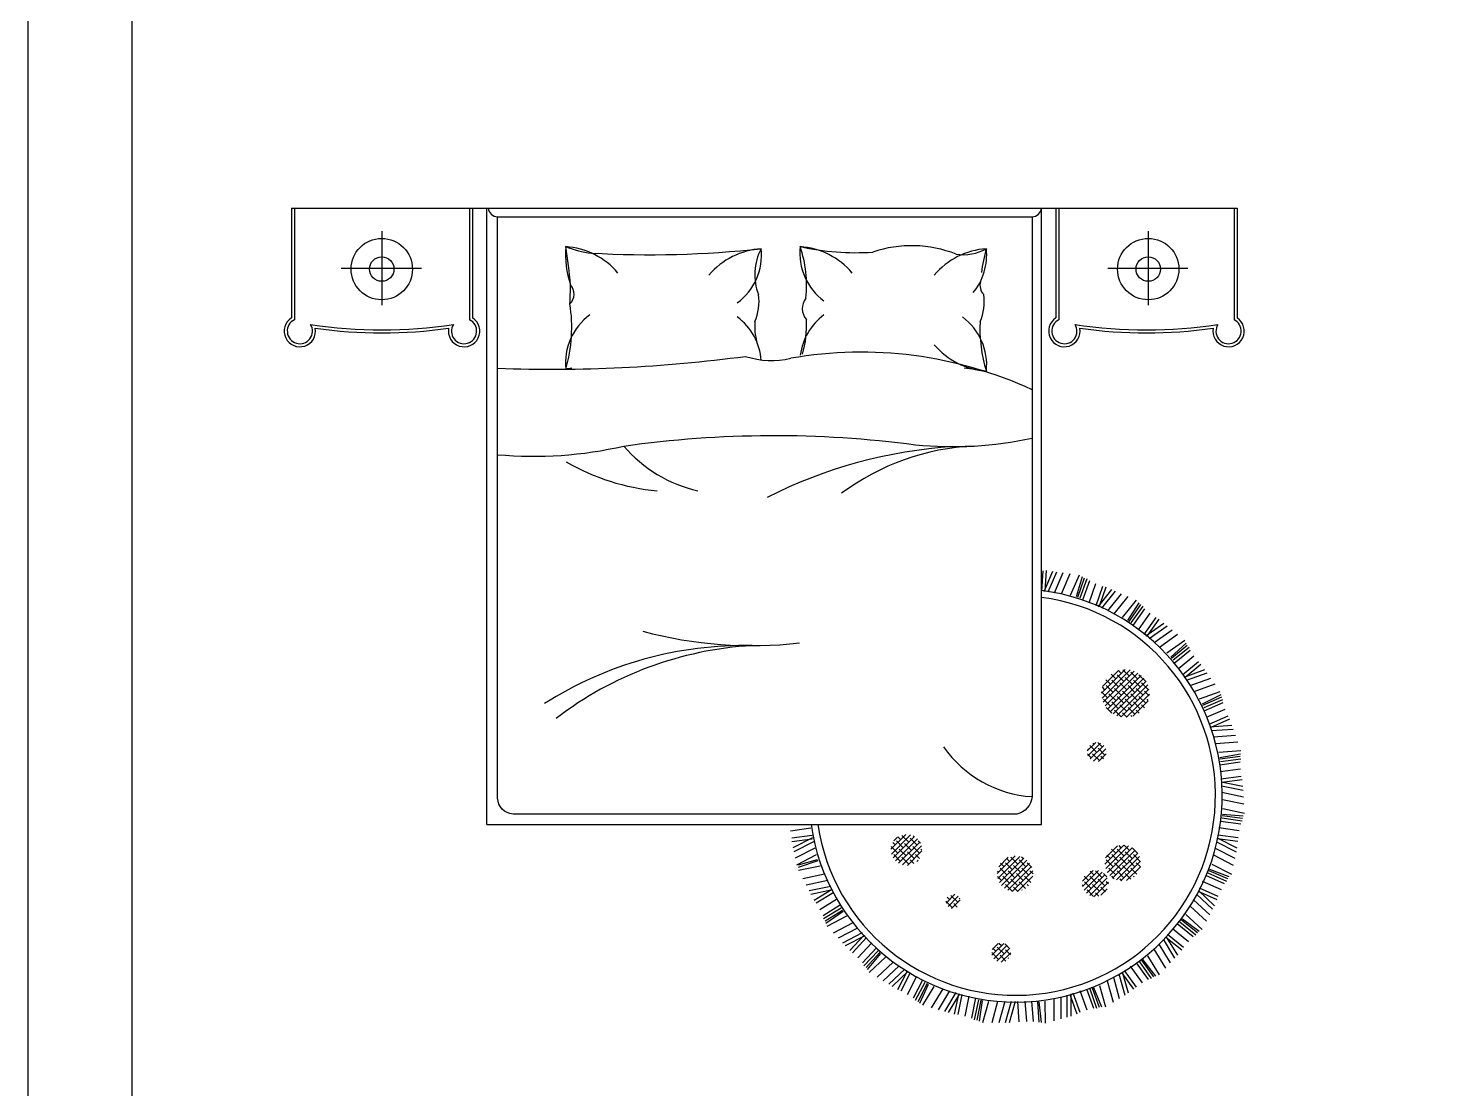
# Model space of a CAD drawing. Header units: inches. Extents: x 7.5 to 50, y 15.4 to 40.2.
# Drawn here: x 7.475 to 12.03, y 24.389 to 27.831 of the extents above; entities that cross this region are included whole.
import ezdxf

# ---------------------------------------------------------------- set-up
doc = ezdxf.new("R2010")
doc.units = ezdxf.units.IN
doc.header["$MEASUREMENT"] = 0
for name, color, linetype in [('02', 2, 'Continuous'), ('4', 4, 'Continuous'), ('8', 8, 'Continuous'), ('kadrbm', 4, 'Continuous')]:
    doc.layers.add(name, color=color, linetype=linetype)

# ---------------------------------------------------------------- blocks, each defined once
blk = doc.blocks.new('kadrbm')
at = {"layer": 'kadrbm', "color": 4}
blk.add_lwpolyline([(0, 0), (0, 24.7972), (21, 24.7972), (21, 0), (0, 0)], close=True, dxfattribs=at)
blk.add_lwpolyline([(20.6631, 0.3257), (20.6631, 24.4603), (0.3369, 24.4603), (0.3369, 0.3257), (20.6631, 0.3257)], dxfattribs=at)

msp = doc.modelspace()

# ---------------------------------------------------------------- hatches: boundary and pattern name
at = {"layer": '8'}
h = msp.add_hatch(dxfattribs=at)
h.set_pattern_fill('ANSI38', color=256, scale=0.1, style=0)
h.set_pattern_definition([(45, (7.105864, 19.311656), (-0.008838835, 0.008838835), []), (135, (7.105864, 19.311656), (-0.026516504, 0.008838835), [0.03125, -0.01875])])
h.paths.add_polyline_path([(10.375, 25.1648, 1), (10.2742, 25.1648, 1)])
h.paths.add_polyline_path([(10.4991, 24.998, 1), (10.4525, 24.998, 1)])
h.paths.add_polyline_path([(10.6632, 24.8313, 1), (10.6011, 24.8313, 1)])
h.paths.add_polyline_path([(10.6192, 25.0872, 1), (10.7355, 25.0872, 1)])
h.paths.add_polyline_path([(10.8948, 25.0562, 1), (10.9801, 25.0562, 1)])
h.paths.add_polyline_path([(11.0848, 25.1221, 1), (10.9684, 25.1221, 1)])
h.paths.add_polyline_path([(10.9732, 25.4823, 1), (10.9111, 25.4823, 1)])
h.paths.add_polyline_path([(11.1127, 25.6724, 1), (10.9577, 25.6724, 1)])

# ---------------------------------------------------------------- linework, layer by layer
at = {"layer": '02'}
for p, q in [((8.3389, 27.2471), (8.3389, 26.8848)), ((8.9071, 27.2471), (8.9071, 26.8848)), ((10.8192, 27.2471), (10.8192, 26.8848)), ((11.3875, 27.2471), (11.3875, 26.8848)), ((8.6223, 27.1721), (8.6223, 26.9317)), ((11.1091, 27.1721), (11.1091, 26.9317)), ((8.4907, 27.0519), (8.7513, 27.0519)), ((10.9776, 27.0519), (11.2381, 27.0519)), ((10.7671, 26.0706), (10.7629, 26.0043)), ((10.7712, 26.0033), (10.7996, 26.069)), ((10.7783, 26.0711), (10.7741, 26.0047)), ((10.7841, 26.0015), (10.8125, 26.0672)), ((10.8048, 25.9986), (10.8333, 26.0643)), ((10.8276, 25.9954), (10.856, 26.0611)), ((10.8573, 25.9912), (10.8857, 26.0569)), ((10.8952, 26.0507), (10.8757, 25.9859)), ((10.9015, 26.0468), (10.8796, 25.984)), ((10.9103, 26.0439), (10.8876, 25.9815)), ((10.9181, 26.0373), (10.8962, 25.9746)), ((10.9382, 26.0285), (10.9163, 25.9657)), ((10.9606, 26.0198), (10.9387, 25.957)), ((10.9464, 25.9538), (10.9915, 26.0095)), ((10.9715, 26.0172), (10.9495, 25.9545)), ((10.9583, 25.9486), (11.0034, 26.0042)), ((10.9775, 25.9402), (11.0226, 25.9958)), ((10.9985, 25.931), (11.0436, 25.9866)), ((11.026, 25.919), (11.0711, 25.9746)), ((11.0786, 25.966), (11.0423, 25.9089)), ((11.0836, 25.9605), (11.0456, 25.906)), ((11.0913, 25.9554), (11.0525, 25.9014)), ((11.097, 25.9469), (11.059, 25.8924)), ((11.114, 25.933), (11.076, 25.8785)), ((11.1332, 25.9186), (11.0952, 25.8641)), ((11.1017, 25.8589), (11.1602, 25.9003)), ((11.143, 25.9132), (11.1049, 25.8587)), ((11.1118, 25.8507), (11.1702, 25.8921)), ((11.128, 25.8374), (11.1864, 25.8788)), ((11.1458, 25.8229), (11.2042, 25.8643)), ((11.169, 25.8039), (11.2274, 25.8453)), ((11.2323, 25.835), (11.182, 25.7898)), ((11.2357, 25.8283), (11.1843, 25.7861)), ((11.2417, 25.8214), (11.1898, 25.7798)), ((11.2449, 25.8117), (11.1936, 25.7694)), ((11.2575, 25.7937), (11.2062, 25.7514)), ((11.2721, 25.7746), (11.2208, 25.7324)), ((11.2257, 25.7257), (11.2931, 25.7497)), ((11.2801, 25.7668), (11.2287, 25.7245)), ((11.2332, 25.715), (11.3006, 25.7391)), ((11.2452, 25.6978), (11.3126, 25.7219)), ((11.2584, 25.679), (11.3258, 25.7031)), ((11.2756, 25.6545), (11.343, 25.6786)), ((11.345, 25.6674), (11.2843, 25.6374)), ((11.3464, 25.6601), (11.2856, 25.6333)), ((11.3503, 25.6517), (11.2892, 25.6257)), ((11.3508, 25.6415), (11.29, 25.6147)), ((11.3581, 25.6208), (11.2973, 25.594)), ((11.367, 25.5985), (11.3062, 25.5717)), ((11.3091, 25.5639), (11.3805, 25.5689)), ((11.3726, 25.5888), (11.3117, 25.562)), ((11.3134, 25.5516), (11.3849, 25.5566)), ((11.3204, 25.5318), (11.3918, 25.5368)), ((11.328, 25.5101), (11.3994, 25.5152)), ((11.338, 25.4819), (11.4094, 25.4869)), ((11.4082, 25.4756), (11.3418, 25.4631)), ((11.4077, 25.4681), (11.3419, 25.4587)), ((11.4069, 25.4491), (11.3411, 25.4397)), ((11.4083, 25.4271), (11.3425, 25.4177)), ((11.4092, 25.4591), (11.3433, 25.4505)), ((11.4109, 25.4033), (11.3451, 25.3939)), ((11.3458, 25.3856), (11.4159, 25.3711)), ((11.3467, 25.3726), (11.4168, 25.3581)), ((11.4136, 25.3924), (11.3478, 25.383)), ((11.348, 25.3517), (11.4181, 25.3372)), ((11.3495, 25.3287), (11.4196, 25.3143)), ((11.4174, 25.2738), (11.35, 25.2797)), ((11.3515, 25.2988), (11.4216, 25.2844)), ((9.9486, 25.2271), (10.0145, 25.2358)), ((11.4044, 25.2271), (11.3385, 25.2358)), ((11.409, 25.2486), (11.3431, 25.2573)), ((11.4139, 25.2577), (11.3481, 25.2672)), ((11.4149, 25.2668), (11.349, 25.2755)), ((9.9526, 25.2035), (10.0185, 25.2122)), ((9.9529, 25.1923), (10.0188, 25.201)), ((10.0201, 25.204), (9.9564, 25.1711)), ((10.0227, 25.1913), (9.9591, 25.1584)), ((11.3303, 25.1913), (11.394, 25.1584)), ((11.333, 25.204), (11.3966, 25.1711)), ((11.4002, 25.1923), (11.3343, 25.201)), ((11.4005, 25.2035), (11.3346, 25.2122)), ((10.0271, 25.1707), (9.9635, 25.1379)), ((10.0318, 25.1483), (9.9682, 25.1154)), ((11.3213, 25.1483), (11.3849, 25.1154)), ((11.326, 25.1707), (11.3896, 25.1379)), ((9.9741, 25.1164), (10.036, 25.1341)), ((9.9745, 25.109), (10.0387, 25.1304)), ((10.045, 25.1123), (9.9749, 25.0976)), ((11.3675, 25.071), (11.3064, 25.0971)), ((11.3718, 25.077), (11.3085, 25.1009)), ((11.3151, 25.1189), (11.3787, 25.0861)), ((10.0587, 25.0856), (9.9886, 25.0709)), ((10.0692, 25.0652), (9.9991, 25.0505)), ((11.3467, 25.0356), (11.2856, 25.0618)), ((11.3569, 25.0551), (11.2958, 25.0812)), ((11.3641, 25.0624), (11.3033, 25.0894)), ((10.0788, 25.0465), (10.0087, 25.0318)), ((10.0847, 25.035), (10.0147, 25.0203)), ((10.0253, 25.0017), (10.0819, 25.0365)), ((10.0321, 24.9928), (10.0887, 25.0276)), ((10.0439, 24.9719), (10.1006, 25.0068)), ((11.2657, 25.0211), (11.3181, 24.9723)), ((11.2717, 25.0326), (11.3241, 24.9838)), ((11.3332, 25.0032), (11.2721, 25.0294)), ((11.3365, 25.0139), (11.2754, 25.0401)), ((10.054, 24.9524), (10.1106, 24.9872)), ((10.0559, 24.9423), (10.1129, 24.9764)), ((10.0609, 24.9346), (10.1175, 24.9694)), ((10.0633, 24.9275), (10.1193, 24.9655)), ((11.2454, 24.9821), (11.2978, 24.9333)), ((11.256, 25.0025), (11.3084, 24.9537)), ((10.1303, 24.9498), (10.0668, 24.9167)), ((10.1507, 24.9278), (10.0872, 24.8947)), ((11.2545, 24.8828), (11.2028, 24.9244)), ((11.2634, 24.8879), (11.2121, 24.9302)), ((11.269, 24.8952), (11.2172, 24.9369)), ((11.2748, 24.8999), (11.2203, 24.9399)), ((11.2315, 24.9555), (11.2839, 24.9068)), ((10.1663, 24.9109), (10.1028, 24.8779)), ((10.1806, 24.8956), (10.1171, 24.8625)), ((10.1894, 24.8861), (10.1259, 24.853)), ((10.1412, 24.8379), (10.1863, 24.8867)), ((10.1501, 24.8312), (10.1952, 24.8801)), ((11.1575, 24.8746), (11.1948, 24.8135)), ((11.2177, 24.8392), (11.1659, 24.8809)), ((11.1664, 24.8841), (11.2037, 24.823)), ((11.2238, 24.8486), (11.172, 24.8903)), ((11.2395, 24.8667), (11.1877, 24.9084)), ((10.1671, 24.8143), (10.2123, 24.8632)), ((10.1821, 24.7982), (10.2272, 24.8471)), ((10.1866, 24.789), (10.2324, 24.8373)), ((10.1935, 24.783), (10.2387, 24.8318)), ((10.1978, 24.7768), (10.2414, 24.8285)), ((11.1274, 24.8426), (11.1647, 24.7815)), ((11.1432, 24.8593), (11.1805, 24.7982)), ((10.2563, 24.8163), (10.204, 24.7673)), ((10.2818, 24.8006), (10.2296, 24.7517)), ((10.3014, 24.7886), (10.2492, 24.7397)), ((11.0907, 24.7331), (11.052, 24.7872)), ((11.1095, 24.7444), (11.0709, 24.7985)), ((11.1194, 24.747), (11.0815, 24.8016)), ((11.1268, 24.7525), (11.0881, 24.8066)), ((11.1336, 24.7555), (11.0919, 24.8087)), ((11.1069, 24.8207), (11.1442, 24.7596)), ((10.3193, 24.7777), (10.2671, 24.7287)), ((10.3304, 24.7709), (10.2781, 24.7219)), ((10.2969, 24.7115), (10.3272, 24.7707)), ((10.3073, 24.7075), (10.3376, 24.7667)), ((10.3283, 24.6958), (10.3586, 24.755)), ((10.347, 24.6843), (10.3773, 24.7435)), ((10.3539, 24.6767), (10.3849, 24.7355)), ((10.9762, 24.74), (10.9957, 24.6711)), ((10.9959, 24.7519), (11.0153, 24.683)), ((11.0139, 24.7628), (11.0333, 24.6939)), ((11.0623, 24.7124), (11.0237, 24.7665)), ((11.025, 24.7695), (11.0444, 24.7006)), ((11.0707, 24.7198), (11.032, 24.7739)), ((10.3622, 24.6727), (10.3924, 24.7319)), ((10.3679, 24.668), (10.396, 24.7295)), ((10.4136, 24.7217), (10.3765, 24.6605)), ((10.4424, 24.7136), (10.4053, 24.6523)), ((10.4645, 24.7073), (10.4274, 24.6461)), ((10.4847, 24.7016), (10.4476, 24.6403)), ((10.4972, 24.698), (10.4601, 24.6368)), ((10.481, 24.6318), (10.4942, 24.697)), ((10.4921, 24.6308), (10.5053, 24.6959)), ((10.5154, 24.6252), (10.5286, 24.6903)), ((10.8251, 24.6882), (10.8253, 24.6166)), ((10.8454, 24.6938), (10.8455, 24.6222)), ((10.8784, 24.6323), (10.8558, 24.6948)), ((10.8579, 24.6973), (10.858, 24.6257)), ((10.8885, 24.6372), (10.8659, 24.6997)), ((10.9113, 24.6445), (10.8887, 24.707)), ((10.9325, 24.6504), (10.9099, 24.7129)), ((10.9427, 24.6502), (10.9209, 24.713)), ((10.9513, 24.6535), (10.9287, 24.716)), ((10.9587, 24.6545), (10.9329, 24.717)), ((10.9506, 24.7245), (10.97, 24.6556)), ((10.5366, 24.6192), (10.5498, 24.6843)), ((10.5452, 24.6137), (10.5592, 24.6787)), ((10.5543, 24.6121), (10.5675, 24.6772)), ((10.5611, 24.6091), (10.5716, 24.6759)), ((10.5906, 24.6731), (10.5714, 24.6042)), ((10.6205, 24.673), (10.6013, 24.6041)), ((10.6435, 24.673), (10.6243, 24.604)), ((10.6645, 24.6729), (10.6453, 24.6039)), ((10.6775, 24.6729), (10.6583, 24.6039)), ((10.6907, 24.6067), (10.6858, 24.673)), ((10.7147, 24.6076), (10.7098, 24.6739)), ((10.7367, 24.6076), (10.7318, 24.6739)), ((10.7556, 24.6055), (10.7508, 24.6718)), ((10.763, 24.6044), (10.7551, 24.6716)), ((10.7741, 24.6741), (10.7742, 24.6025)), ((10.803, 24.6821), (10.8031, 24.6105))]:
    msp.add_line(p, q, dxfattribs=at)
for centre, radius in [((8.6223, 27.0491), 0.0996), ((11.1091, 27.0491), 0.0996), ((8.6223, 27.0491), 0.0396), ((11.1091, 27.0491), 0.0396)]:
    msp.add_circle(centre, radius, dxfattribs=at)
for centre, radius, start, end in [((9.5268, 27.0966), 0.3085, 175.3048, 198.6942), ((9.3321, 27.3943), 0.2948, 247.5179, 264.267), ((9.2022, 26.8775), 0.245, 40.4189, 85.9871), ((7.604, 26.8606), 1.6364, 4.8098, 9.1892), ((9.4906, 30.4761), 3.3803, 266.8134, 276.1602), ((9.8705, 26.8709), 0.245, 94.0129, 139.5811), ((9.66, 27.0953), 0.1943, 306.5711, 5.89), ((10.009, 27.0317), 0.1767, 151.7736, 201.6983), ((10.1728, 27.1019), 0.1943, 174.11, 233.4289), ((9.9624, 26.8775), 0.245, 40.4189, 85.9871), ((10.1613, 27.9585), 0.8561, 257.7438, 273.6284), ((9.6223, 26.9976), 0.3783, 353.4947, 19.1867), ((10.3416, 26.7374), 0.3878, 68.2026, 108.9817), ((10.6011, 26.8709), 0.245, 94.0129, 139.5811), ((10.5084, 27.2521), 0.1563, 261.5958, 298.9092), ((10.3907, 27.0953), 0.1943, 320.9404, 5.89), ((11.08, 26.9693), 0.517, 163.6046, 172.3273), ((9.2016, 26.9678), 0.0446, 314.4736, 42.1713), ((6.8734, 27.0435), 2.3618, 357.3905, 358.8876), ((9.6782, 26.9443), 0.1681, 337.017, 7.5368), ((10.6089, 26.9978), 0.0459, 165.3506, 223.2684), ((10.4088, 26.9443), 0.1681, 337.017, 7.5368), ((8.743, 26.861), 0.4956, 344.0243, 8.7071), ((10.0413, 26.9211), 0.0547, 142.0833, 220.902), ((8.3567, 26.848), 0.0409, 115.784, 31.7834), ((8.8893, 26.848), 0.0409, 148.2166, 64.216), ((9.4127, 26.7445), 0.1943, 126.5711, 185.89), ((9.66, 26.7379), 0.1943, 4.3181, 53.4289), ((10.0157, 26.8634), 0.1834, 175.2233, 196.23), ((10.1728, 26.7445), 0.1943, 126.5711, 172.3641), ((9.6706, 26.8648), 0.3299, 343.7954, 3.5554), ((10.3907, 26.7379), 0.1943, 354.11, 53.4289), ((11.0181, 26.8547), 0.4552, 176.9801, 197.479), ((10.837, 26.848), 0.0409, 115.784, 31.7834), ((11.3697, 26.848), 0.0409, 148.2166, 64.216), ((8.623, 28.4155), 1.5632, 261.4814, 278.5186), ((11.1033, 28.4155), 1.5632, 261.4814, 278.5186), ((10.6011, 26.9623), 0.245, 220.4189, 265.9871), ((9.1734, 31.4892), 4.7649, 267.8927, 277.5858), ((9.8875, 27.0249), 0.2725, 251.8082, 283.204), ((10.1785, 25.4646), 1.3151, 65.0983, 100.0195), ((9.4828, 24.9573), 1.7868, 97.8585, 98.4763), ((9.2022, 26.9689), 0.245, 274.0129, 278.3417), ((10.3434, 25.2446), 1.4928, 80.7251, 83.5186), ((9.7502, 26.7701), 0.4523, 220.7333, 256.9672), ((10.5753, 24.9215), 1.5548, 93.6786, 116.8708), ((10.5796, 25.6965), 0.7794, 92.6087, 126.6587), ((9.5866, 27.0612), 0.7351, 240.1408, 264.511), ((10.6788, 25.3413), 0.6703, 188.0791, 82.7724), ((10.6788, 25.3413), 0.6483, 188.3552, 82.5258), ((9.8241, 27.1994), 1.3719, 255.0326, 276.4383), ((9.7979, 24.6199), 1.2079, 88.7545, 122.4486), ((9.8911, 24.6723), 1.1572, 93.3188, 127.4147), ((10.7558, 25.7156), 0.3787, 214.9316, 266.4293)]:
    msp.add_arc(centre, radius, start, end, dxfattribs=at)
at = {"layer": '4'}
for p, q in [((8.3289, 27.2471), (11.3975, 27.2471)), ((8.3289, 27.2471), (8.3289, 26.8906)), ((8.9171, 27.2471), (8.9171, 26.8907)), ((8.9632, 25.2471), (8.9632, 27.2471)), ((8.9982, 27.2471), (8.9982, 27.2471)), ((10.7632, 25.2471), (10.7632, 27.2471)), ((10.8092, 27.2471), (10.8092, 26.8907)), ((11.3975, 27.2471), (11.3975, 26.8906)), ((8.9632, 25.2471), (10.7632, 25.2471))]:
    msp.add_line(p, q, dxfattribs=at)
for points in [[(8.9682, 27.2471, 0.39642), (8.9982, 27.2188), (10.7323, 27.2188)], [(10.7323, 27.2188), (10.7323, 25.3376, -0.325595), (10.6823, 25.2806), (9.0482, 25.2806, -0.382387), (8.9982, 25.3329), (8.9982, 27.2188)], [(8.9982, 26.447, 0.078778), (9.4075, 26.4749, -0.068393), (10.3544, 26.4793, 0.079495), (10.7323, 26.501)]]:
    msp.add_lwpolyline(points, format="xyb", dxfattribs=at)
for centre, radius, start, end in [((10.7322, 27.2489), 0.0301, 270.0725, 356.5701), ((8.3567, 26.848), 0.0509, 123.0907, 10.4547), ((8.8893, 26.848), 0.0509, 169.5453, 56.9093), ((10.837, 26.848), 0.0509, 123.0907, 10.4547), ((11.3697, 26.848), 0.0509, 169.5453, 56.9093), ((8.623, 28.4155), 1.5732, 262.0985, 277.9015), ((11.1033, 28.4155), 1.5732, 262.0985, 277.9015)]:
    msp.add_arc(centre, radius, start, end, dxfattribs=at)

# ---------------------------------------------------------------- block references
at = {"layer": 'kadrbm'}
msp.add_blockref('kadrbm', (7.4748, 15.4325), dxfattribs=at)

doc.saveas('drawing.dxf')
